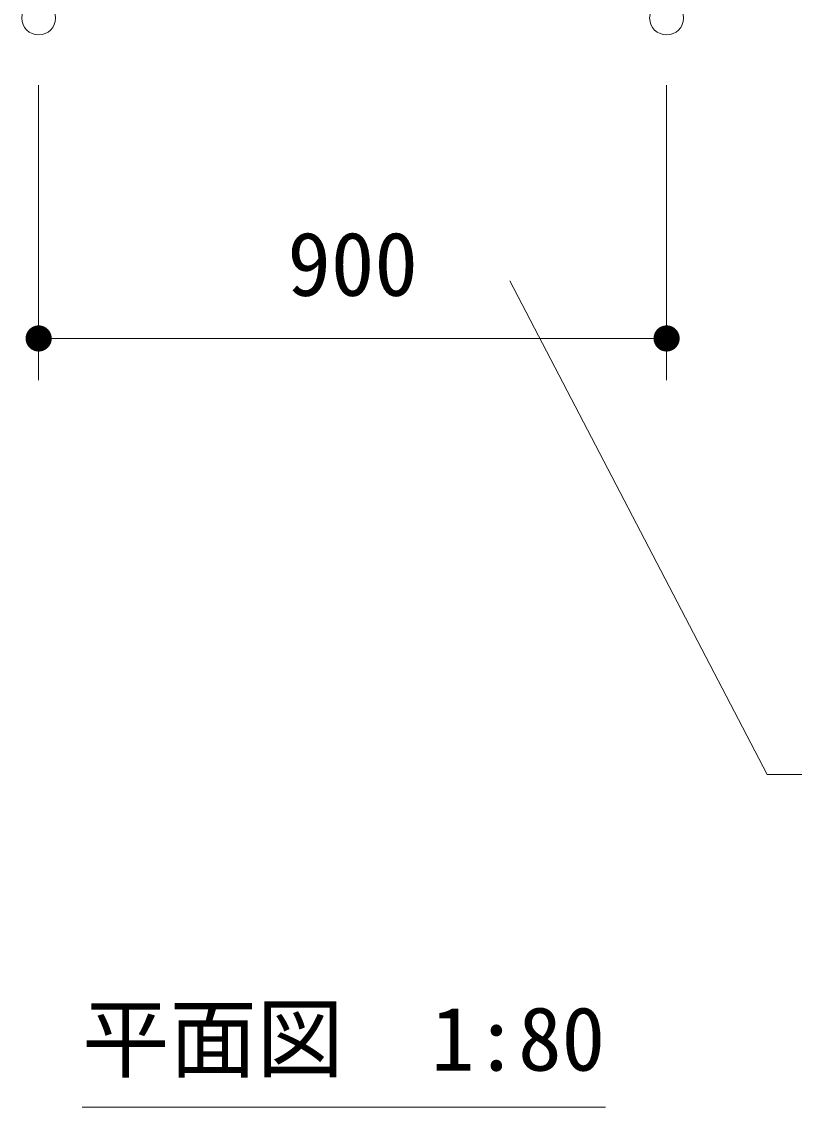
# Model space of a CAD drawing. Units: millimetres at full size, sheet at 1:80; details may follow other scales. Extents: x 1200 to 32400, y 1200 to 22560.
# Drawn here: x 7936 to 9044, y 14784 to 16340 of the extents above; entities that cross this region are included whole.
import ezdxf
from ezdxf.enums import TextEntityAlignment as Align

# ---------------------------------------------------------------- set-up
doc = ezdxf.new("R2010")
doc.units = ezdxf.units.MM
doc.header["$LTSCALE"] = 80
for name, color, linetype, lineweight in [('D-STR', 1, 'Continuous', 13), ('D-STR-DIM\u3000寸法線、寸法値', 7, 'Continuous', 13), ('D-STR-HTXT\u3000旗上げ', 7, 'Continuous', 13), ('D-STR-TXT\u3000文字列', 7, 'Continuous', 13)]:
    doc.layers.add(name, color=color, linetype=linetype, lineweight=lineweight)
doc.styles.add('ＭＳ ゴシック', font='')
doc.styles.get('ＭＳ ゴシック').set_extended_font_data('MS Gothic')

# ---------------------------------------------------------------- blocks, each defined once
blk = doc.blocks.new('filled_dot')
at = {"color": 0, "linetype": 'Continuous', "lineweight": -2, "const_width": 1.25}
blk.add_lwpolyline([(-0.625, 0, 1), (0.625, 0, 1)], format="xyb", close=True, dxfattribs=at)

msp = doc.modelspace()

# ---------------------------------------------------------------- linework, layer by layer
at = {"layer": 'D-STR'}
for centre in [(7960.54, 16345.1), (8860.54, 16345.1)]:
    msp.add_circle(centre, 24.3, dxfattribs=at)
at = {"layer": 'D-STR-DIM\u3000寸法線、寸法値'}
for p, q in [((7960.54, 16248.92), (7960.54, 15825.94)), ((8860.54, 16248.92), (8860.54, 15825.94)), ((7960.54, 15885.94), (8860.54, 15885.94))]:
    msp.add_line(p, q, dxfattribs=at)
at = {"layer": 'D-STR-HTXT\u3000旗上げ'}
msp.add_lwpolyline([(8635.66, 15968.41), (9004.47, 15260.98), (11052.42, 15260.98)], dxfattribs=at)
at = {"layer": 'D-STR-TXT\u3000文字列'}
msp.add_line((8023.03, 14784.26), (8773.03, 14784.26), dxfattribs=at)

# ---------------------------------------------------------------- block references
at = {"layer": 'D-STR-DIM\u3000寸法線、寸法値', "xscale": 15, "yscale": 15}
msp.add_blockref('filled_dot', (7960.54, 15885.94), dxfattribs=at)
at = {"layer": 'D-STR-DIM\u3000寸法線、寸法値', "xscale": 15, "yscale": 15, "rotation": 180}
msp.add_blockref('filled_dot', (8860.54, 15885.94), dxfattribs=at)

# ---------------------------------------------------------------- texts
at = {"layer": 'D-STR-DIM\u3000寸法線、寸法値', "style": 'ＭＳ ゴシック'}
msp.add_text('900', height=91.64, dxfattribs=at).set_placement((8410.54, 15992.82), align=Align.MIDDLE_CENTER)
at = {"layer": 'D-STR-TXT\u3000文字列', "style": 'ＭＳ ゴシック'}
msp.add_text('平面図\u30001:80', height=91.64, dxfattribs=at).set_placement((8023.03, 14809.26), align=Align.BOTTOM_LEFT)

doc.saveas('drawing.dxf')
